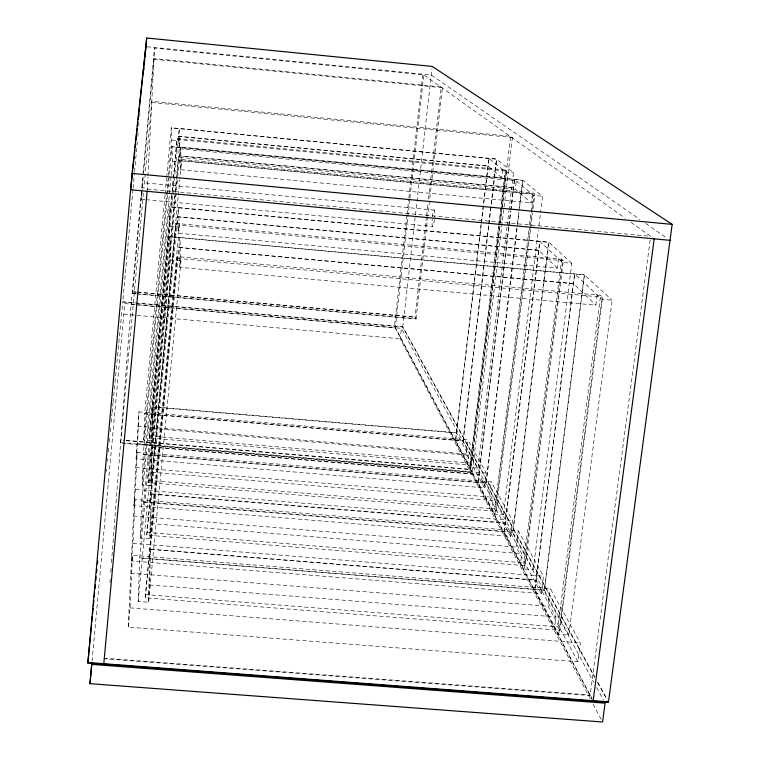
<?xml version="1.0" encoding="UTF-8"?>
<svg xmlns="http://www.w3.org/2000/svg" width="760" height="760" viewBox="0 0 760 760"><rect width="100%" height="100%" fill="white"/><g stroke="black" fill="none" stroke-linecap="round" stroke-linejoin="round"><path stroke-width="0.57" stroke-dasharray="3.8 2.85" d="M148.761 594.823L149.691 584.953L150.366 549.214L536.009 580.089L555.902 616.92L554.658 626.62M149.986 532.656L150.841 523.602L151.401 493.753L505.077 522.823L521.731 553.669L520.628 562.561M151.022 480.548L152.285 446.88L478.876 474.316L493.031 500.526L492.024 508.744M151.895 436.24L153.035 406.762L456.399 432.706L468.578 455.249L467.666 462.887M568.812 635.065L612.151 300.238L601.806 299.288L574.645 273.913L534.841 589.323L558.733 634.277L568.812 635.065L544.331 590.083L139.697 557.821L138.187 601.454L148.608 602.271L149.473 558.609M533.225 569.686L571.786 263.302L562.352 262.428L539.733 241.291L504.022 531.325L524.01 568.945L533.225 569.686L512.744 532.038L141.626 501.657L140.372 538.07L149.872 538.831L150.594 502.398M508.734 226.527L477.926 482.201L494.893 514.14L503.376 514.843L485.982 482.875L143.26 454.195L142.206 485.041L150.917 485.763L151.534 454.888M152.332 414.209L151.81 440.705L143.754 440.021L144.666 413.563L463.02 440.695L477.974 468.179L470.117 467.514L455.525 440.059L481.051 224.314M145.245 597.844L177.298 256.604L600.59 295.279L602.651 297.188L559.806 630.268L145.245 597.844L177.298 256.604M146.794 535.135L175.978 223.411L561.63 259.131L563.341 260.718L525.179 565.63L146.794 535.135L175.978 223.411M530.584 229.434L496.109 511.366L148.086 482.609L179.987 140.847L179.141 128.478L152.332 414.513M499.975 226.299L471.361 465.158L149.188 437.988L172.026 192.812M128.25 627.133L130.055 607.867L132.439 555.284L550.325 588.63L580.393 642.894L577.923 661.77L128.25 627.133L130.768 573.221L132.439 555.284M131.347 560.947L132.99 543.324L134.976 499.472L518.329 530.879L543.476 576.26L541.281 593.56L131.347 560.947L133.446 515.973L134.976 499.472M133.931 505.656L135.441 489.411L137.123 452.285L491.216 481.935L512.553 520.448L510.578 536.427L133.931 505.656L135.707 467.571L137.123 452.285M136.116 458.774L137.512 443.707L138.966 411.863L467.941 439.926L486.276 473.024L484.481 487.853L136.116 458.774L138.966 411.863M147.145 191.302L147.877 177.156M147.943 175.978L154.565 47.519L131.138 304.37L134.672 304.684M136.116 293.911L132.572 293.588L132.715 291.631L136.258 291.954M109.962 582.711L110.228 579.167M110.77 572.081L111.169 566.913M111.492 562.637L131.28 302.508M144.865 199.557L141.332 199.225L141.958 191.986M434.359 210.111L142.823 182.685L142.158 189.82M132.962 189.553L122.768 302.034L402.772 327.075L594.747 677.388M133.066 188.375L134.463 173.023M134.567 171.845L137.351 141.141M137.779 136.41L138.101 132.867M138.738 125.78L138.957 123.424M139.593 116.337L139.916 112.793M92.026 661.247L124.764 303.591L401.413 328.32L593.769 682.337M132.572 293.588L143.498 173.916M143.573 172.739L154.005 58.558L441.256 86.953L442.405 87.77L427.756 216.22M143.383 193.363L120.593 443.061L472.216 472.606L512.411 137.522L510.606 136.239L151.8 101.355L143.858 188.708M142.348 187.73L142.823 182.685M141.996 192.09L141.332 199.225M165.024 195.044L144.656 413.858L463.191 441.009L488.851 225.226M165.138 194.047L166.564 178.514M166.677 177.498L171.294 127.727L496.517 159.03L513.532 172.805L509.143 209.285M143.754 440.021L168.321 176.671M168.435 175.484L171.741 140.059L171.294 127.727M167.466 194.978L143.25 454.546L486.172 483.246L517.17 227.506M167.58 194L171.978 146.67L522.652 180.177L542.526 196.251L540.503 212.714M142.206 485.041L171.057 176.472M171.171 175.284L172.501 161.101L171.978 146.67M571.786 263.302L548.635 242.117L169.233 206.739L141.616 502.075L512.971 532.466L548.9 242.364L169.233 206.957M172.14 191.625L177.118 138.5L505.353 169.974L506.606 171L500.118 225.121M149.188 437.988L172.197 192.527M172.302 191.349L177.118 138.5M140.372 538.07L169.632 226.1L169.233 206.739M502.692 169.718L501.742 177.716L179.075 146.88L179.844 138.757M148.086 482.609L176.823 176.833M176.928 175.655L178.315 159.22L533.425 192.993L534.888 194.189L532.731 211.812M151.525 455.24L180.443 147.478L181.431 161.946L179.873 178.495M180.528 169.68L179.74 157.32L180.538 148.884L516.297 180.946L515.299 189.259L531.316 202.891L532.37 194.218L181.355 160.854L180.528 169.68L531.316 202.891M138.187 601.454L170.325 259.93L169.841 236.626L584.355 274.806L612.151 300.238M150.917 485.763L178.201 196.222M178.315 195.044L179.759 179.673M150.584 502.806L178.4 207.594L179.35 227.002L149.872 538.831M558.514 258.846L557.356 268.175L178.286 233.196L179.189 223.706M149.473 558.752L179.873 237.548L181.013 260.908L148.608 602.271M597.17 294.966L595.859 305.168L179.835 267.33L180.823 256.927M106.362 471.513L106.59 469.158M107.359 461.282L107.616 458.546M108.271 451.849L108.651 447.944M109.221 442.044L109.639 437.693M110.21 431.794L110.703 426.721M111.121 422.36L111.957 413.753M112.072 412.575L112.984 403.142M113.069 402.306L122.797 301.748L402.809 326.8L594.804 676.913M406.933 215.403L394.459 326.325L592.097 699.295M407.056 214.225L408.776 198.92M408.909 197.752L422.807 74.147L625.252 218.253M409.792 199.528L395.342 327.988L135.859 304.798M409.925 198.35L423.805 74.87L154.527 48.136M590.378 698.906L400.235 338.798L401.413 328.32M402.772 327.075L431.993 68.581M137.294 294.015L416.034 319.038L415.007 317.3L426.464 216.723M426.597 215.545L427.947 203.746M428.478 199.034L441.256 86.953M416.034 319.038L427.623 217.398M481.194 223.136L488.861 158.298L505.505 172.035L513.532 172.805M455.696 440.373L489.05 158.45M463.02 440.695L488.661 225.026M488.803 223.848L496.517 159.03M488.993 224.048L496.707 159.191L171.304 127.861M484.481 487.853L466.269 453.957L467.941 439.926M471.361 465.158L470.259 463.115L498.589 226.48M498.731 225.302L505.353 169.974M470.117 467.514L505.505 172.035M502.008 208.031L470.659 469.68L123.168 440.439M502.151 206.853L510.606 136.239M477.974 468.179L507.015 226.936M507.157 225.758L509 210.463M508.877 225.35L510.578 211.204M510.72 210.026L514.415 179.398L533.833 195.434L542.526 196.251M478.116 482.572L510.796 211.403M510.939 210.225L514.634 179.578M485.982 482.875L516.8 228.475M517.38 223.763L518.804 211.983M518.947 210.805L522.652 180.177M517.313 226.328L519.023 212.182M519.593 207.47L522.88 180.367L171.988 146.841M510.578 536.427L489.383 496.983L491.216 481.935M496.109 511.366L494.836 508.981L528.979 229.406M529.549 224.703L530.983 212.961M531.126 211.784L533.425 192.993M494.893 514.14L529.957 227.183M530.1 226.005L531.971 210.719M532.114 209.541L533.833 195.434M530.727 228.256L532.589 212.99M503.376 514.843L538.336 230.346M538.916 225.644L540.36 213.892M504.25 531.753L539.989 241.528M512.744 532.038L548.635 242.117M541.281 593.56L516.315 547.096L518.329 530.879M525.179 565.63L523.668 562.808L561.63 259.131M524.01 568.945L562.352 262.428M534.926 589.475L574.731 273.999M544.331 590.083L584.355 274.806M577.923 661.77L548.083 606.223L550.325 588.63M559.806 630.268L557.992 626.886L600.59 295.279M558.733 634.277L601.806 299.288M650.161 239.837L590.102 695.524L104.177 658.711M104.224 658.207L590.168 695.029M130.768 573.221L548.083 606.223M149.691 584.953L555.902 616.92M145.321 594.558L557.992 626.886M130.055 607.867L580.393 642.894M146.861 532.399L523.668 562.808M132.99 543.324L543.476 576.26M150.366 549.356L536.085 580.241M135.441 489.411L512.553 520.448M151.401 494.152L505.305 523.241M133.446 515.973L516.315 547.096M150.841 523.602L521.731 553.669M137.512 443.707L486.276 473.024M120.621 442.69L472.255 472.245L470.706 469.319L123.205 440.078M152.275 447.231L479.066 474.677M135.707 467.571L489.383 496.983M151.81 472.188L493.031 500.526M148.143 480.301L494.836 508.981M153.026 407.056L456.57 433.019M137.645 426.103L466.269 453.957M152.627 428.488L468.578 455.249M149.236 436.012L470.259 463.115M123.804 314.203L400.235 338.798M137.446 292.058L415.045 317.005L416.072 318.744L137.322 293.712M132.696 291.935L136.239 292.248M137.417 292.353L415.007 317.3M132.591 293.293L136.135 293.607M169.632 226.1L179.35 227.002M179.835 267.33L178.932 247.427L573.42 283.613L595.859 305.168M178.942 247.503L573.505 283.698M177.365 258.362L602.651 297.188M170.325 259.93L181.013 260.908M147.269 189.078L650.626 236.312M146.043 199.671L432.782 226.461M177.555 216.866L538.887 250.429M176.035 224.865L563.341 260.718M177.175 139.422L506.606 171M171.741 140.059L179.987 140.847M179.74 157.32L515.299 189.259M178.372 160.303L534.888 194.189M172.501 161.101L181.431 161.946M151.743 102.477L512.411 137.522M178.419 136.41L488.148 166.136M153.966 59.261L442.405 87.77M146.993 46.768L431.272 74.993L639.825 219.402M645.677 223.459L667.109 238.298M631.038 222.366L654.179 238.839M501.742 177.716L487.958 165.975L178.41 136.268L179.075 146.88M557.356 268.175L538.631 250.192L177.545 216.648L178.286 233.196M597.654 682.1L606.774 698.725M597.588 682.584L607.278 700.255M596.6 687.543L603.383 700.036M394.497 326.059L592.049 698.592M593.151 704.149L601.464 719.9M432.421 217.046A8.284 1.13 -84.5 0 1 434.226 210.026A8.284 1.13 -84.5 0 1 434.644 217.332M434.435 219.498A8.284 1.13 -84.5 0 1 432.639 226.508A8.284 1.13 -84.5 0 1 432.221 219.193M169.841 236.626L139.688 557.973L544.417 590.235L584.45 274.892L169.85 236.711M513.418 187.663L179.645 155.876L513.418 187.663"/><path stroke-width="1.14" d="M87.837 663.005L132.116 173.413L146.699 38L432.24 66.443L672.163 224.38L608.418 702.335L87.837 663.005L91.609 624.083M143.773 70.281L143.982 67.915M144.409 63.194L144.732 59.65M145.055 56.107L146.699 38M89.974 683.677L91.722 664.401L605.083 703.161L602.575 722L89.974 683.677L91.808 663.613M103.759 664.211L147.145 191.302M91.76 622.421L92.33 616.531M92.558 614.165L93.129 608.275M93.356 605.919L93.888 600.486M94.23 596.952L94.611 592.952M95.028 588.686L95.409 584.697M95.826 580.431L96.168 576.897M96.624 572.175L96.9 569.373M97.422 563.92L97.698 561.117M132.639 170.99L130.634 189.753L670.035 240.331M132.895 168.644L134.14 156.911M134.397 154.565L134.891 149.872M135.147 147.525L135.641 142.842M135.898 140.495L137.151 128.763M137.398 126.416L137.902 121.723M138.149 119.377L138.652 114.684M138.899 112.347L139.403 107.654M139.65 105.307L145.91 46.654M593.094 701.176L654.179 238.839M87.885 662.501L608.484 701.841M132.116 173.413L672.163 224.38"/></g></svg>
